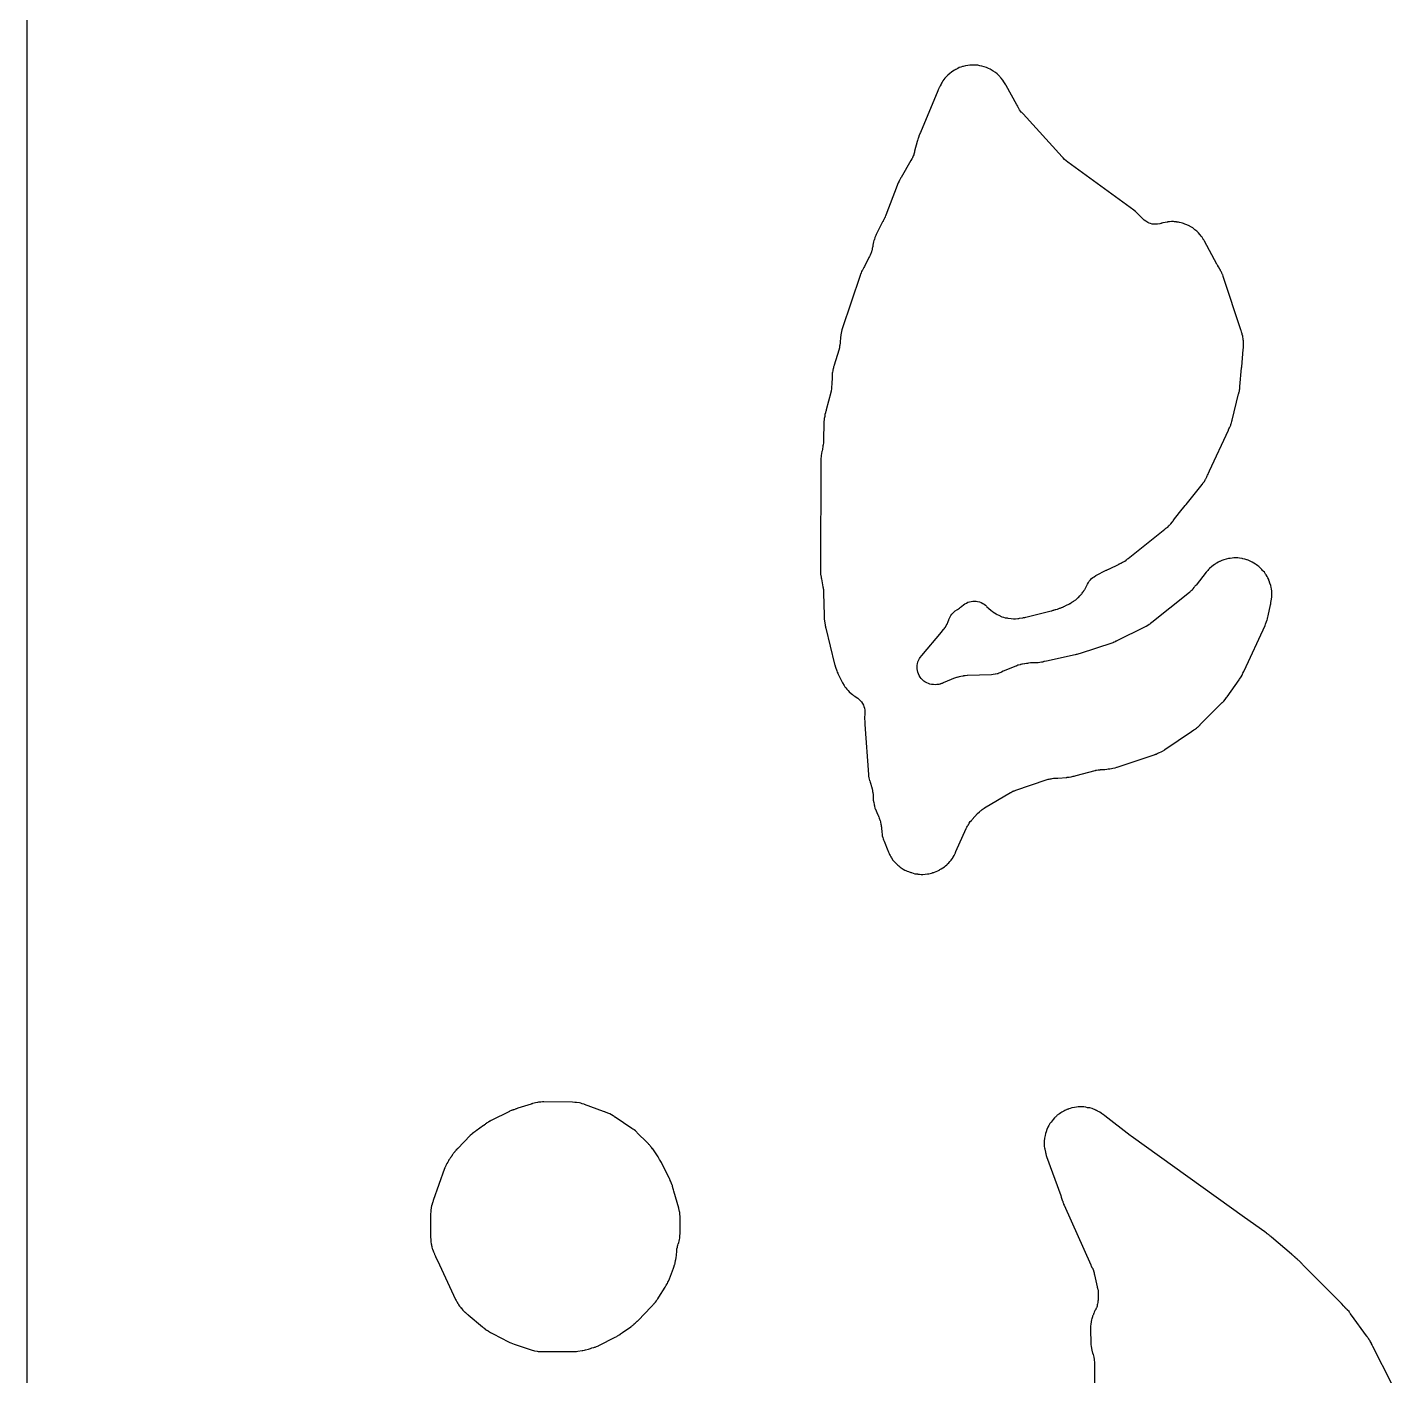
# Model space of a CAD drawing. Header units: millimetres. Extents: x 0 to 300, y 0 to 300.
# Drawn here: x -0.1 to 93.1, y 72.2 to 164.2 of the extents above; entities that cross this region are included whole.
import ezdxf

# ---------------------------------------------------------------- set-up
doc = ezdxf.new("R2010")
doc.units = ezdxf.units.MM
doc.layers.add('CUT', color=7, linetype='CONTINUOUS')

msp = doc.modelspace()

# ---------------------------------------------------------------- linework, layer by layer
at = {"layer": 'CUT'}
for points in [[(-0.08, 1.15), (-0.08, 298.84)], [(93.07, 71.65), (91.78, 74.2), (91.78, 74.21), (91.74, 74.3), (91.73, 74.31), (91.7, 74.38), (91.69, 74.4), (91.68, 74.42), (91.67, 74.44), (91.63, 74.51), (91.61, 74.54), (91.61, 74.55), (91.59, 74.58), (91.55, 74.64), (91.54, 74.65), (91.53, 74.66), (91.53, 74.67), (91.52, 74.69), (91.51, 74.7), (91.49, 74.73), (91.48, 74.74), (91.48, 74.75), (91.47, 74.77), (91.44, 74.81), (91.42, 74.83), (91.41, 74.85), (91.4, 74.85), (91.4, 74.86), (91.39, 74.87), (91.38, 74.89), (91.37, 74.9), (91.36, 74.92), (90.32, 76.34), (90.31, 76.36), (90.31, 76.37), (90.3, 76.37), (90.26, 76.43), (90.26, 76.44), (90.24, 76.46), (90.21, 76.5), (90.19, 76.53), (90.16, 76.58), (90.06, 76.69), (90.04, 76.71), (90.03, 76.72), (90.01, 76.74), (89.97, 76.77), (89.96, 76.78), (89.95, 76.79), (89.92, 76.82), (89.91, 76.83), (89.88, 76.87), (89.87, 76.88), (89.84, 76.91), (89.81, 76.96), (89.65, 77.14), (89.6, 77.19), (86.99, 79.79), (86.95, 79.84), (86.93, 79.86), (86.92, 79.87), (86.91, 79.89), (86.87, 79.93), (86.85, 79.95), (86.83, 79.97), (86.83, 79.98), (86.74, 80.06), (86.69, 80.1), (86.67, 80.12), (86.65, 80.13), (86.65, 80.14), (86.64, 80.14), (86.63, 80.16), (86.61, 80.17), (86.59, 80.19), (86.57, 80.2), (86.56, 80.21), (86.55, 80.22), (86.54, 80.23), (86.53, 80.24), (86.52, 80.24), (86.49, 80.27), (86.47, 80.29), (86.45, 80.31), (86.44, 80.32), (86.41, 80.35), (86.4, 80.35), (86.38, 80.37), (86.37, 80.38), (86.35, 80.4), (86.33, 80.42), (86.32, 80.42), (86.31, 80.43), (86.28, 80.46), (86.27, 80.47), (86.24, 80.49), (86.22, 80.51), (84.87, 81.66), (84.85, 81.68), (84.84, 81.69), (84.83, 81.7), (84.78, 81.74), (84.74, 81.78), (84.71, 81.8), (84.65, 81.85), (84.62, 81.87), (84.58, 81.9), (84.57, 81.9), (84.55, 81.92), (84.53, 81.94), (84.52, 81.94), (84.41, 82.02), (84.4, 82.03), (83.02, 83.01), (75.28, 88.56), (75.25, 88.58), (75.22, 88.6), (73.49, 89.95), (73.37, 90.03), (73.35, 90.05), (73.34, 90.05), (73.34, 90.06), (73.33, 90.06), (73.32, 90.06), (73.27, 90.1), (73.26, 90.11), (73.23, 90.13), (73.15, 90.19), (73.1, 90.22), (72.99, 90.27), (72.98, 90.28), (72.97, 90.28), (72.92, 90.31), (72.91, 90.31), (72.89, 90.32), (72.87, 90.33), (72.86, 90.33), (72.85, 90.34), (72.83, 90.35), (72.67, 90.42), (72.61, 90.44), (72.47, 90.48), (72.42, 90.49), (72.37, 90.49), (72.34, 90.5), (72.3, 90.5), (72.18, 90.53), (72.05, 90.55), (71.93, 90.56), (71.78, 90.56), (71.66, 90.55), (71.56, 90.54), (71.41, 90.52), (71.24, 90.48), (71.11, 90.44), (71.02, 90.41), (71, 90.4), (70.98, 90.39), (70.97, 90.39), (70.96, 90.39), (70.91, 90.37), (70.9, 90.37), (70.86, 90.35), (70.8, 90.33), (70.79, 90.32), (70.75, 90.3), (70.68, 90.27), (70.54, 90.19), (70.47, 90.15), (70.38, 90.09), (70.31, 90.04), (70.27, 90), (70.24, 89.98), (70.21, 89.96), (70.18, 89.93), (70.13, 89.88), (70.09, 89.85), (70.05, 89.81), (69.95, 89.69), (69.82, 89.52), (69.79, 89.49), (69.74, 89.42), (69.66, 89.29), (69.59, 89.16), (69.53, 89.01), (69.47, 88.85), (69.43, 88.73), (69.4, 88.61), (69.37, 88.41), (69.37, 88.39), (69.35, 88.24), (69.34, 88.08), (69.34, 87.97), (69.35, 87.86), (69.36, 87.75), (69.38, 87.7), (69.39, 87.64), (69.4, 87.61), (69.41, 87.58), (69.43, 87.46), (69.44, 87.43), (69.45, 87.38), (69.46, 87.35), (69.46, 87.34), (69.46, 87.32), (69.47, 87.29), (69.48, 87.25), (69.49, 87.22), (69.5, 87.19), (69.51, 87.16), (70.47, 84.51), (70.51, 84.39), (70.51, 84.38), (70.51, 84.37), (70.52, 84.34), (70.53, 84.3), (70.54, 84.27), (70.56, 84.24), (70.57, 84.21), (70.58, 84.19), (70.58, 84.18), (70.58, 84.17), (70.59, 84.15), (70.61, 84.11), (70.61, 84.09), (70.62, 84.06), (70.66, 83.96), (70.67, 83.92), (70.71, 83.84), (72.52, 79.78), (72.53, 79.75), (72.55, 79.7), (72.6, 79.6), (72.63, 79.57), (72.63, 79.56), (72.64, 79.54), (72.65, 79.54), (72.65, 79.53), (72.66, 79.52), (72.66, 79.51), (72.66, 79.5), (72.67, 79.49), (72.68, 79.44), (72.69, 79.43), (72.69, 79.42), (72.7, 79.41), (72.7, 79.4), (72.7, 79.39), (72.71, 79.37), (72.71, 79.36), (72.73, 79.3), (72.73, 79.28), (72.74, 79.27), (72.75, 79.25), (72.75, 79.23), (72.75, 79.22), (72.76, 79.17), (72.77, 79.1), (72.97, 78.28), (72.97, 78.26), (72.98, 78.19), (72.99, 78.14), (73, 78.11), (73.02, 78.06), (73.02, 78.05), (73.02, 78.04), (73.02, 78.03), (73.02, 77.99), (73.02, 77.91), (73.02, 77.87), (73.03, 77.64), (73.03, 77.52), (73.02, 77.39), (73.02, 77.37), (73.02, 77.36), (73.02, 77.35), (73.01, 77.31), (73.01, 77.25), (73.01, 77.22), (73.01, 77.21), (73.01, 77.2), (72.99, 77.11), (72.97, 77.04), (72.97, 77.03), (72.97, 77.02), (72.97, 77), (72.96, 76.98), (72.95, 76.94), (72.94, 76.91), (72.93, 76.89), (72.91, 76.85), (72.89, 76.81), (72.89, 76.8), (72.88, 76.79), (72.87, 76.76), (72.87, 76.75), (72.86, 76.74), (72.86, 76.73), (72.84, 76.7), (72.81, 76.65), (72.81, 76.64), (72.76, 76.54), (72.73, 76.45), (72.72, 76.44), (72.71, 76.41), (72.71, 76.4), (72.7, 76.39), (72.68, 76.33), (72.67, 76.32), (72.65, 76.26), (72.64, 76.23), (72.64, 76.22), (72.64, 76.21), (72.64, 76.2), (72.63, 76.19), (72.61, 76.14), (72.6, 76.11), (72.57, 76.01), (72.55, 75.91), (72.52, 75.71), (72.51, 75.62), (72.51, 75.53), (72.51, 75.37), (72.51, 75.34), (72.51, 75.3), (72.51, 75.28), (72.51, 75.24), (72.51, 75.23), (72.51, 75.22), (72.51, 75.2), (72.51, 74.98), (72.52, 74.81), (72.52, 74.79), (72.53, 74.5), (72.53, 74.47), (72.53, 74.45), (72.54, 74.33), (72.55, 74.21), (72.56, 74.19), (72.57, 74.09), (72.58, 74.06), (72.6, 73.95), (72.63, 73.84), (72.64, 73.78), (72.65, 73.75), (72.66, 73.73), (72.66, 73.72), (72.67, 73.69), (72.68, 73.67), (72.68, 73.66), (72.73, 73.48), (72.76, 73.32), (72.76, 73.27), (72.77, 73.13), (72.77, 73.11), (72.77, 73.1), (72.77, 73.08), (72.79, 71.37)]]:
    msp.add_lwpolyline(points, dxfattribs=at)
for points in [[(54.12, 126.66), (54.13, 126.6), (54.24, 126.05), (54.26, 125.97), (54.26, 125.92), (54.27, 125.88), (54.27, 125.85), (54.28, 125.72), (54.28, 125.67), (54.28, 125.64), (54.28, 125.61), (54.32, 124.12), (54.32, 124.04), (54.33, 123.94), (54.33, 123.93), (54.33, 123.92), (54.33, 123.83), (54.35, 123.73), (54.4, 123.43), (54.4, 123.39), (54.41, 123.37), (54.42, 123.29), (54.43, 123.22), (55.03, 120.77), (55.04, 120.77), (55.05, 120.73), (55.1, 120.57), (55.1, 120.56), (55.18, 120.32), (55.22, 120.23), (55.25, 120.16), (55.28, 120.09), (55.53, 119.59), (55.58, 119.5), (55.69, 119.32), (55.69, 119.31), (55.74, 119.23), (55.8, 119.15), (55.87, 119.07), (55.96, 118.97), (56.03, 118.89), (56.17, 118.76), (56.25, 118.7), (56.32, 118.64), (56.38, 118.6), (56.42, 118.58), (56.51, 118.52), (56.63, 118.44), (56.74, 118.34), (56.81, 118.27), (56.88, 118.19), (56.94, 118.09), (57.01, 117.96), (57.04, 117.87), (57.07, 117.76), (57.1, 117.64), (57.11, 117.54), (57.11, 117.47), (57.11, 117.46), (57.1, 117.4), (57.09, 117.32), (57.08, 117.17), (57.08, 117.09), (57.08, 117.03), (57.09, 116.86), (57.09, 116.75), (57.09, 116.66), (57.35, 113.25), (57.36, 113.24), (57.36, 113.23), (57.36, 113.22), (57.36, 113.12), (57.38, 113.02), (57.4, 112.91), (57.42, 112.84), (57.43, 112.8), (57.46, 112.71), (57.51, 112.58), (57.54, 112.47), (57.56, 112.41), (57.6, 112.27), (57.62, 112.15), (57.63, 112.09), (57.63, 112.06), (57.64, 112.03), (57.65, 111.96), (57.66, 111.92), (57.66, 111.85), (57.66, 111.72), (57.67, 111.62), (57.67, 111.6), (57.68, 111.49), (57.71, 111.33), (57.74, 111.2), (57.74, 111.17), (57.76, 111.1), (57.76, 111.07), (57.79, 110.95), (57.8, 110.92), (57.87, 110.76), (57.88, 110.74), (57.9, 110.69), (57.91, 110.68), (57.92, 110.65), (57.99, 110.49), (58.01, 110.44), (58.02, 110.43), (58.03, 110.41), (58.04, 110.38), (58.04, 110.37), (58.06, 110.34), (58.08, 110.26), (58.11, 110.19), (58.13, 110.14), (58.13, 110.13), (58.14, 110.09), (58.17, 110.01), (58.17, 109.99), (58.19, 109.86), (58.21, 109.78), (58.21, 109.76), (58.22, 109.75), (58.22, 109.74), (58.22, 109.7), (58.23, 109.66), (58.24, 109.53), (58.24, 109.51), (58.25, 109.39), (58.26, 109.29), (58.28, 109.18), (58.28, 109.17), (58.29, 109.12), (58.29, 109.11), (58.29, 109.08), (58.29, 109.06), (58.32, 108.95), (58.36, 108.84), (58.38, 108.79), (58.4, 108.74), (58.4, 108.73), (58.42, 108.68), (58.66, 108.06), (58.69, 108), (58.71, 107.94), (58.73, 107.9), (58.76, 107.84), (58.79, 107.78), (58.83, 107.7), (58.87, 107.62), (58.92, 107.54), (59.02, 107.4), (59.08, 107.33), (59.13, 107.27), (59.24, 107.16), (59.36, 107.05), (59.41, 107), (59.52, 106.91), (59.64, 106.82), (59.72, 106.77), (59.82, 106.72), (59.9, 106.68), (59.99, 106.64), (60.08, 106.61), (60.24, 106.56), (60.29, 106.54), (60.4, 106.5), (60.52, 106.47), (60.69, 106.45), (60.71, 106.44), (60.83, 106.43), (60.95, 106.42), (61.06, 106.42), (61.23, 106.43), (61.37, 106.45), (61.47, 106.47), (61.64, 106.51), (61.72, 106.53), (61.74, 106.54), (61.81, 106.56), (61.85, 106.57), (61.86, 106.57), (61.97, 106.61), (62.08, 106.66), (62.18, 106.72), (62.19, 106.73), (62.21, 106.74), (62.22, 106.75), (62.3, 106.79), (62.43, 106.87), (62.53, 106.94), (62.61, 107), (62.69, 107.07), (62.73, 107.11), (62.83, 107.21), (62.91, 107.31), (62.94, 107.34), (62.96, 107.36), (62.99, 107.4), (63.03, 107.46), (63.06, 107.49), (63.12, 107.58), (63.13, 107.6), (63.14, 107.61), (63.16, 107.65), (63.2, 107.72), (63.26, 107.84), (63.28, 107.89), (63.29, 107.91), (63.3, 107.93), (63.32, 107.97), (63.32, 107.98), (64.02, 109.55), (64.02, 109.56), (64.04, 109.59), (64.06, 109.64), (64.11, 109.71), (64.14, 109.76), (64.17, 109.81), (64.18, 109.84), (64.19, 109.86), (64.22, 109.92), (64.3, 110.02), (64.38, 110.11), (64.4, 110.13), (64.43, 110.16), (64.8, 110.57), (64.93, 110.69), (64.99, 110.75), (65, 110.75), (65.04, 110.78), (65.11, 110.85), (65.25, 110.95), (65.26, 110.95), (65.28, 110.96), (67.05, 112.01), (67.06, 112.01), (67.13, 112.06), (67.14, 112.06), (67.17, 112.08), (67.21, 112.1), (67.25, 112.11), (67.26, 112.11), (67.28, 112.12), (67.3, 112.13), (67.31, 112.13), (67.41, 112.17), (69.49, 112.88), (69.61, 112.92), (69.68, 112.93), (69.75, 112.94), (69.81, 112.95), (69.88, 112.97), (69.9, 112.97), (69.99, 112.98), (70, 112.98), (70.09, 112.98), (70.18, 112.99), (70.28, 112.99), (70.88, 113.04), (70.89, 113.05), (70.9, 113.05), (70.92, 113.05), (71, 113.06), (71.04, 113.06), (71.18, 113.09), (71.32, 113.12), (71.33, 113.12), (71.4, 113.13), (71.45, 113.14), (71.52, 113.16), (72.82, 113.52), (72.84, 113.52), (72.86, 113.53), (72.87, 113.53), (72.91, 113.54), (73.04, 113.56), (73.16, 113.56), (73.2, 113.57), (73.22, 113.57), (73.26, 113.57), (73.41, 113.58), (73.49, 113.59), (73.63, 113.61), (73.71, 113.62), (73.72, 113.62), (73.73, 113.62), (73.82, 113.62), (73.93, 113.64), (74.03, 113.66), (74.18, 113.7), (74.3, 113.74), (74.32, 113.75), (74.33, 113.75), (76.86, 114.59), (76.91, 114.61), (76.93, 114.62), (76.99, 114.63), (77.06, 114.67), (77.11, 114.69), (77.15, 114.71), (77.16, 114.71), (77.18, 114.72), (77.22, 114.73), (77.33, 114.78), (77.43, 114.84), (77.57, 114.93), (77.59, 114.95), (79.41, 116.18), (79.57, 116.28), (79.61, 116.31), (79.65, 116.33), (79.68, 116.35), (79.75, 116.41), (79.77, 116.42), (79.82, 116.46), (79.84, 116.48), (79.86, 116.5), (79.9, 116.54), (79.93, 116.56), (79.95, 116.58), (79.98, 116.61), (80, 116.63), (80, 116.64), (81.49, 118.15), (81.51, 118.16), (81.59, 118.23), (81.6, 118.24), (81.69, 118.35), (81.8, 118.49), (81.84, 118.54), (82.65, 119.7), (82.68, 119.74), (82.79, 119.91), (82.85, 120.02), (82.88, 120.08), (82.89, 120.1), (82.89, 120.11), (82.91, 120.16), (82.97, 120.26), (83, 120.32), (84.42, 123.41), (84.46, 123.51), (84.52, 123.68), (84.53, 123.7), (84.54, 123.72), (84.54, 123.73), (84.55, 123.75), (84.56, 123.78), (84.58, 123.87), (84.6, 123.93), (84.61, 123.98), (84.63, 124.06), (84.79, 124.81), (84.81, 124.89), (84.82, 124.96), (84.82, 124.98), (84.86, 125.21), (84.87, 125.23), (84.88, 125.35), (84.89, 125.47), (84.89, 125.59), (84.88, 125.76), (84.86, 125.9), (84.84, 126), (84.81, 126.13), (84.76, 126.29), (84.7, 126.45), (84.69, 126.48), (84.67, 126.55), (84.62, 126.66), (84.56, 126.75), (84.49, 126.86), (84.48, 126.89), (84.47, 126.89), (84.46, 126.92), (84.38, 127.04), (84.3, 127.12), (84.28, 127.15), (84.26, 127.17), (84.21, 127.22), (84.14, 127.3), (84, 127.43), (83.92, 127.49), (83.85, 127.55), (83.79, 127.59), (83.76, 127.6), (83.65, 127.67), (83.55, 127.73), (83.41, 127.8), (83.32, 127.84), (83.27, 127.86), (83.2, 127.89), (83.17, 127.9), (83.04, 127.93), (82.9, 127.96), (82.85, 127.97), (82.67, 128), (82.57, 128.02), (82.47, 128.02), (82.3, 128.02), (82.17, 128.01), (82.05, 127.99), (81.92, 127.97), (81.77, 127.94), (81.61, 127.89), (81.47, 127.84), (81.37, 127.8), (81.33, 127.78), (81.32, 127.77), (81.27, 127.75), (81.22, 127.73), (81.13, 127.67), (81.07, 127.63), (81.02, 127.6), (80.97, 127.57), (80.89, 127.51), (80.87, 127.5), (80.78, 127.43), (80.64, 127.3), (80.57, 127.23), (80.51, 127.16), (80.5, 127.15), (80.47, 127.12), (80.41, 127.05), (79.71, 126.17), (79.67, 126.13), (79.64, 126.09), (79.61, 126.05), (79.59, 126.02), (79.57, 126), (79.5, 125.9), (79.44, 125.83), (79.43, 125.81), (79.42, 125.8), (79.41, 125.8), (79.39, 125.78), (79.34, 125.74), (79.3, 125.7), (79.29, 125.69), (79.15, 125.57), (76.7, 123.61), (76.61, 123.55), (76.55, 123.51), (76.52, 123.48), (76.51, 123.48), (76.42, 123.41), (76.3, 123.34), (76.28, 123.33), (76.2, 123.3), (74.3, 122.36), (74.29, 122.35), (74.27, 122.34), (74.24, 122.33), (74.19, 122.31), (74.18, 122.3), (74.13, 122.28), (74.1, 122.26), (74.07, 122.25), (74.06, 122.25), (74.02, 122.23), (73.96, 122.21), (71.79, 121.49), (71.72, 121.47), (71.64, 121.45), (71.58, 121.43), (71.52, 121.42), (71.46, 121.41), (69.51, 120.98), (69.5, 120.98), (69.33, 120.94), (69.31, 120.93), (69.27, 120.92), (69.22, 120.91), (69.19, 120.91), (69.16, 120.9), (69.04, 120.88), (68.93, 120.87), (68.41, 120.85), (68.28, 120.84), (68.21, 120.82), (68.14, 120.81), (68.13, 120.81), (68.03, 120.8), (68.01, 120.8), (68, 120.8), (67.87, 120.78), (67.81, 120.76), (67.75, 120.75), (67.73, 120.74), (67.72, 120.74), (67.71, 120.73), (67.6, 120.71), (67.55, 120.69), (67.47, 120.66), (67.42, 120.64), (67.41, 120.64), (66.54, 120.28), (66.43, 120.23), (66.38, 120.2), (66.25, 120.15), (66.2, 120.13), (66.17, 120.12), (66.15, 120.11), (66.13, 120.11), (66.02, 120.09), (66, 120.08), (65.87, 120.06), (65.74, 120.05), (64.1, 119.99), (64.08, 119.99), (63.96, 119.98), (63.9, 119.97), (63.84, 119.97), (63.81, 119.96), (63.79, 119.96), (63.65, 119.93), (63.53, 119.9), (63.47, 119.88), (63.45, 119.88), (63.39, 119.86), (63.37, 119.85), (63.36, 119.85), (63.35, 119.85), (63.23, 119.81), (63.16, 119.78), (62.55, 119.53), (62.49, 119.51), (62.47, 119.5), (62.44, 119.49), (62.4, 119.47), (62.38, 119.46), (62.34, 119.45), (62.33, 119.44), (62.28, 119.43), (62.26, 119.42), (62.24, 119.41), (62.23, 119.41), (62.15, 119.39), (62.01, 119.37), (61.9, 119.36), (61.78, 119.37), (61.64, 119.38), (61.54, 119.41), (61.44, 119.44), (61.33, 119.49), (61.2, 119.56), (61.12, 119.62), (61.04, 119.7), (60.94, 119.8), (60.88, 119.89), (60.81, 120), (60.76, 120.11), (60.72, 120.22), (60.69, 120.33), (60.68, 120.44), (60.67, 120.58), (60.68, 120.69), (60.69, 120.8), (60.72, 120.92), (60.77, 121.03), (60.83, 121.15), (60.88, 121.23), (60.98, 121.36), (62.34, 122.96), (62.39, 123.02), (62.47, 123.13), (62.49, 123.15), (62.51, 123.18), (62.56, 123.24), (62.6, 123.3), (62.66, 123.4), (62.71, 123.5), (62.79, 123.69), (62.83, 123.79), (62.84, 123.82), (62.9, 123.96), (62.97, 124.08), (63.04, 124.18), (63.1, 124.25), (63.12, 124.27), (63.13, 124.28), (63.19, 124.34), (63.27, 124.4), (63.42, 124.49), (63.44, 124.5), (63.47, 124.52), (63.5, 124.54), (63.57, 124.59), (63.64, 124.65), (63.7, 124.7), (63.72, 124.72), (63.84, 124.82), (63.92, 124.88), (64.04, 124.94), (64.14, 124.99), (64.24, 125.02), (64.35, 125.05), (64.47, 125.06), (64.6, 125.07), (64.7, 125.06), (64.8, 125.05), (64.92, 125.02), (65.04, 124.97), (65.15, 124.92), (65.24, 124.86), (65.34, 124.8), (65.41, 124.73), (65.44, 124.69), (65.55, 124.59), (65.72, 124.44), (65.79, 124.38), (65.83, 124.35), (65.95, 124.27), (66.07, 124.2), (66.14, 124.16), (66.24, 124.11), (66.35, 124.06), (66.36, 124.05), (66.45, 124.01), (66.57, 123.97), (66.69, 123.94), (66.73, 123.93), (66.78, 123.92), (66.81, 123.92), (66.86, 123.91), (67.09, 123.88), (67.25, 123.87), (67.38, 123.87), (67.55, 123.88), (67.62, 123.89), (67.66, 123.9), (67.86, 123.94), (67.88, 123.94), (67.89, 123.94), (67.93, 123.95), (67.98, 123.95), (68.03, 123.96), (68.08, 123.97), (69.83, 124.4), (69.83, 124.41), (69.87, 124.42), (69.95, 124.45), (70.01, 124.46), (70.03, 124.47), (70.04, 124.47), (70.11, 124.49), (70.15, 124.5), (70.26, 124.53), (70.4, 124.58), (70.42, 124.59), (70.44, 124.6), (70.53, 124.63), (70.54, 124.64), (70.63, 124.67), (70.65, 124.68), (70.69, 124.7), (70.76, 124.73), (70.78, 124.74), (70.92, 124.81), (70.98, 124.84), (71.02, 124.86), (71.09, 124.9), (71.13, 124.92), (71.15, 124.94), (71.21, 124.97), (71.24, 124.99), (71.28, 125.02), (71.35, 125.06), (71.5, 125.17), (71.57, 125.23), (71.64, 125.29), (71.68, 125.33), (71.78, 125.43), (71.86, 125.53), (71.89, 125.56), (71.91, 125.58), (71.94, 125.62), (71.98, 125.68), (72.01, 125.71), (72.02, 125.73), (72.06, 125.79), (72.07, 125.8), (72.1, 125.84), (72.11, 125.87), (72.16, 125.96), (72.27, 126.18), (72.29, 126.23), (72.36, 126.35), (72.42, 126.44), (72.5, 126.53), (72.58, 126.61), (72.66, 126.68), (72.75, 126.74), (72.88, 126.81), (73.57, 127.18), (73.58, 127.18), (73.61, 127.19), (73.62, 127.2), (73.63, 127.2), (73.65, 127.21), (73.74, 127.25), (73.75, 127.26), (73.8, 127.28), (73.81, 127.28), (74.41, 127.58), (74.47, 127.61), (74.5, 127.62), (74.51, 127.63), (74.53, 127.64), (74.58, 127.67), (74.59, 127.67), (74.6, 127.67), (74.62, 127.68), (74.7, 127.72), (74.71, 127.73), (74.81, 127.78), (74.84, 127.8), (74.93, 127.87), (74.94, 127.88), (74.96, 127.89), (74.98, 127.91), (75.03, 127.95), (75.04, 127.95), (75.07, 127.98), (75.08, 127.99), (77.57, 129.98), (77.63, 130.02), (77.66, 130.04), (77.68, 130.06), (77.7, 130.07), (77.78, 130.13), (77.85, 130.2), (77.87, 130.23), (77.91, 130.27), (77.92, 130.28), (77.98, 130.34), (77.98, 130.35), (78.09, 130.47), (78.1, 130.49), (78.11, 130.5), (78.14, 130.53), (78.14, 130.54), (78.16, 130.56), (78.17, 130.57), (78.18, 130.58), (78.18, 130.59), (78.59, 131.11), (78.98, 131.6), (78.99, 131.61), (79.03, 131.66), (80.12, 133.03), (80.12, 133.04), (80.15, 133.06), (80.16, 133.08), (80.18, 133.11), (80.18, 133.12), (80.2, 133.13), (80.2, 133.14), (80.28, 133.24), (80.34, 133.35), (80.36, 133.39), (80.36, 133.4), (80.37, 133.41), (80.45, 133.56), (80.48, 133.63), (80.49, 133.66), (80.5, 133.67), (80.53, 133.73), (80.53, 133.74), (80.54, 133.75), (80.55, 133.76), (80.55, 133.77), (80.56, 133.8), (80.64, 133.97), (81.92, 136.74), (81.93, 136.77), (81.96, 136.84), (81.99, 136.89), (82, 136.91), (82.01, 136.92), (82.02, 136.94), (82.08, 137.09), (82.09, 137.12), (82.09, 137.13), (82.11, 137.19), (82.13, 137.25), (82.16, 137.34), (82.16, 137.35), (82.16, 137.37), (82.17, 137.4), (82.17, 137.42), (82.62, 139.21), (82.62, 139.22), (82.63, 139.23), (82.63, 139.24), (82.63, 139.25), (82.63, 139.26), (82.64, 139.27), (82.64, 139.28), (82.64, 139.29), (82.64, 139.3), (82.65, 139.33), (82.65, 139.34), (82.65, 139.35), (82.66, 139.36), (82.67, 139.41), (82.67, 139.43), (82.67, 139.44), (82.67, 139.45), (82.68, 139.46), (82.68, 139.48), (82.68, 139.49), (82.69, 139.55), (82.69, 139.56), (82.69, 139.57), (82.7, 139.59), (82.71, 139.67), (82.71, 139.7), (82.71, 139.72), (82.82, 140.99), (82.83, 141.07), (82.94, 142.24), (82.95, 142.35), (82.95, 142.42), (82.95, 142.43), (82.96, 142.59), (82.96, 142.65), (82.96, 142.68), (82.95, 142.83), (82.94, 142.9), (82.93, 142.97), (82.91, 143.1), (82.9, 143.16), (82.87, 143.27), (82.85, 143.35), (82.84, 143.36), (82.84, 143.37), (82.84, 143.38), (82.83, 143.39), (82.82, 143.43), (82.82, 143.45), (82.79, 143.54), (82.78, 143.58), (81.59, 147.16), (81.58, 147.17), (81.58, 147.18), (81.58, 147.19), (81.57, 147.2), (81.56, 147.23), (81.56, 147.24), (81.53, 147.35), (81.52, 147.36), (81.48, 147.45), (81.47, 147.47), (81.42, 147.57), (81.41, 147.59), (81.4, 147.6), (81.39, 147.62), (81.39, 147.63), (81.39, 147.64), (81.38, 147.65), (81.37, 147.66), (81.36, 147.69), (81.35, 147.7), (81.34, 147.72), (81.34, 147.73), (81.33, 147.73), (81.33, 147.74), (81.32, 147.75), (81.3, 147.79), (81.3, 147.8), (81.28, 147.83), (81.27, 147.84), (81.25, 147.87), (81.24, 147.89), (81.2, 147.95), (81.19, 147.97), (81.19, 147.98), (81.18, 147.99), (81.16, 148.02), (81.15, 148.03), (81.12, 148.08), (80.28, 149.64), (80.24, 149.72), (80.23, 149.74), (80.18, 149.83), (80.13, 149.91), (80.06, 149.99), (79.99, 150.07), (79.98, 150.09), (79.88, 150.2), (79.77, 150.31), (79.64, 150.41), (79.57, 150.47), (79.49, 150.54), (79.41, 150.59), (79.32, 150.64), (79.28, 150.66), (79.25, 150.68), (79.08, 150.76), (78.95, 150.81), (78.85, 150.84), (78.79, 150.86), (78.69, 150.9), (78.58, 150.92), (78.51, 150.93), (78.48, 150.94), (78.45, 150.94), (78.41, 150.94), (78.38, 150.95), (78.36, 150.95), (78.32, 150.96), (78.25, 150.96), (78.17, 150.97), (78.13, 150.97), (78.03, 150.97), (77.91, 150.96), (77.79, 150.95), (77.79, 150.94), (77.74, 150.94), (77.61, 150.92), (77.44, 150.88), (77.38, 150.86), (77.36, 150.86), (77.33, 150.85), (77.3, 150.84), (77.23, 150.82), (77.09, 150.8), (76.98, 150.79), (76.86, 150.8), (76.72, 150.81), (76.6, 150.84), (76.52, 150.87), (76.41, 150.92), (76.28, 151), (76.18, 151.07), (76.07, 151.16), (75.8, 151.44), (75.79, 151.45), (75.76, 151.48), (75.7, 151.55), (75.69, 151.56), (75.58, 151.66), (75.49, 151.73), (75.46, 151.75), (70.95, 155.04), (70.74, 155.22), (70.64, 155.32), (70.59, 155.37), (70.58, 155.39), (67.9, 158.32), (67.88, 158.35), (67.86, 158.37), (67.84, 158.39), (67.82, 158.41), (67.81, 158.42), (67.8, 158.43), (67.73, 158.51), (67.67, 158.6), (67.61, 158.69), (67.58, 158.74), (67.57, 158.76), (67.54, 158.85), (67.48, 158.95), (66.74, 160.26), (66.72, 160.31), (66.67, 160.38), (66.59, 160.51), (66.51, 160.63), (66.4, 160.76), (66.38, 160.79), (66.34, 160.83), (66.31, 160.87), (66.27, 160.92), (66.23, 160.96), (66.23, 160.97), (66.13, 161.06), (66.03, 161.14), (65.87, 161.25), (65.73, 161.33), (65.65, 161.37), (65.55, 161.42), (65.41, 161.48), (65.24, 161.54), (65.09, 161.58), (64.95, 161.61), (64.81, 161.64), (64.7, 161.65), (64.69, 161.65), (64.57, 161.66), (64.47, 161.66), (64.39, 161.66), (64.26, 161.65), (64.14, 161.63), (64, 161.6), (63.97, 161.6), (63.81, 161.56), (63.78, 161.56), (63.76, 161.55), (63.66, 161.52), (63.55, 161.48), (63.44, 161.43), (63.32, 161.36), (63.3, 161.35), (63.28, 161.34), (63.26, 161.33), (63.21, 161.31), (63.11, 161.25), (63.01, 161.18), (62.91, 161.09), (62.9, 161.08), (62.77, 160.97), (62.75, 160.95), (62.72, 160.92), (62.57, 160.76), (62.5, 160.67), (62.43, 160.58), (62.43, 160.57), (62.41, 160.54), (62.38, 160.48), (62.34, 160.43), (62.3, 160.35), (62.24, 160.24), (62.21, 160.18), (62.19, 160.15), (62.17, 160.1), (62.16, 160.08), (62.15, 160.05), (62.14, 160.02), (62.11, 159.96), (62.08, 159.9), (60.89, 157.06), (60.86, 156.98), (60.85, 156.95), (60.84, 156.93), (60.84, 156.92), (60.82, 156.88), (60.76, 156.71), (60.74, 156.65), (60.72, 156.59), (60.7, 156.5), (60.68, 156.44), (60.49, 155.77), (60.48, 155.71), (60.44, 155.57), (60.44, 155.54), (60.41, 155.46), (60.36, 155.33), (60.35, 155.32), (60.33, 155.28), (60.31, 155.25), (60.25, 155.14), (59.57, 153.98), (59.54, 153.94), (59.53, 153.91), (59.48, 153.83), (59.47, 153.81), (59.44, 153.74), (59.43, 153.73), (59.41, 153.69), (59.37, 153.61), (59.36, 153.57), (59.35, 153.55), (59.34, 153.53), (59.33, 153.49), (59.31, 153.45), (59.3, 153.43), (58.54, 151.42), (58.53, 151.4), (58.52, 151.38), (58.49, 151.3), (58.48, 151.29), (58.48, 151.28), (58.47, 151.26), (58.46, 151.24), (58.44, 151.2), (58.43, 151.17), (58.42, 151.14), (58.41, 151.13), (58.4, 151.11), (58.35, 151.02), (58.32, 150.96), (58.31, 150.95), (58.29, 150.91), (58.27, 150.87), (58.27, 150.86), (57.92, 150.18), (57.9, 150.14), (57.88, 150.09), (57.85, 150.03), (57.83, 149.99), (57.79, 149.88), (57.75, 149.75), (57.74, 149.73), (57.72, 149.69), (57.69, 149.59), (57.66, 149.48), (57.65, 149.37), (57.64, 149.31), (57.64, 149.27), (57.64, 149.26), (57.63, 149.23), (57.63, 149.21), (57.61, 149.16), (57.6, 149.11), (57.6, 149.09), (57.57, 148.98), (57.56, 148.94), (57.56, 148.93), (57.56, 148.91), (57.55, 148.9), (57.55, 148.89), (57.54, 148.87), (57.54, 148.86), (57.53, 148.84), (57.53, 148.82), (57.51, 148.79), (57.49, 148.74), (57.47, 148.69), (57.44, 148.63), (57.42, 148.6), (57.38, 148.52), (57.08, 147.92), (57.03, 147.84), (56.98, 147.75), (56.96, 147.71), (56.93, 147.66), (56.93, 147.65), (56.92, 147.63), (56.88, 147.57), (56.84, 147.47), (56.81, 147.37), (56.79, 147.32), (56.78, 147.29), (55.56, 143.65), (55.54, 143.59), (55.48, 143.37), (55.46, 143.25), (55.45, 143.19), (55.43, 143.09), (55.43, 143.02), (55.43, 142.99), (55.43, 142.95), (55.42, 142.87), (55.42, 142.84), (55.41, 142.77), (55.41, 142.74), (55.41, 142.63), (55.4, 142.59), (55.39, 142.52), (55.38, 142.49), (55.38, 142.46), (55.37, 142.35), (55.33, 142.2), (55, 141.18), (55, 141.16), (54.98, 141.1), (54.97, 141.06), (54.97, 141.04), (54.96, 141.02), (54.95, 140.98), (54.94, 140.95), (54.92, 140.84), (54.91, 140.82), (54.91, 140.79), (54.89, 140.7), (54.88, 140.64), (54.86, 140.54), (54.86, 140.44), (54.86, 140.36), (54.84, 139.88), (54.84, 139.87), (54.83, 139.7), (54.83, 139.63), (54.82, 139.6), (54.82, 139.55), (54.79, 139.43), (54.79, 139.38), (54.78, 139.36), (54.78, 139.33), (54.78, 139.31), (54.47, 138.12), (54.46, 138.08), (54.44, 138.02), (54.42, 137.96), (54.41, 137.92), (54.38, 137.81), (54.38, 137.78), (54.37, 137.75), (54.37, 137.7), (54.36, 137.66), (54.35, 137.63), (54.34, 137.57), (54.33, 137.55), (54.32, 137.44), (54.31, 137.33), (54.31, 137.28), (54.28, 136.04), (54.28, 136.03), (54.28, 136), (54.27, 135.86), (54.26, 135.75), (54.26, 135.74), (54.24, 135.66), (54.24, 135.63), (54.24, 135.61), (54.23, 135.57), (54.21, 135.49), (54.21, 135.47), (54.21, 135.46), (54.2, 135.43), (54.18, 135.34), (54.17, 135.28), (54.17, 135.27), (54.15, 135.18), (54.15, 135.16), (54.12, 134.99), (54.11, 134.91), (54.1, 134.82), (54.09, 134.69), (54.09, 134.68), (54.07, 127.17), (54.07, 127.09), (54.07, 127), (54.08, 126.9), (54.11, 126.71)], [(27.47, 81.35), (27.47, 81.34), (27.47, 81.32), (27.49, 81.24), (27.49, 81.21), (27.51, 81.13), (27.52, 81.08), (27.53, 81.05), (27.54, 80.99), (27.57, 80.88), (27.59, 80.84), (27.61, 80.77), (27.62, 80.75), (27.64, 80.7), (27.65, 80.68), (27.66, 80.67), (27.66, 80.65), (27.7, 80.56), (27.72, 80.52), (27.73, 80.49), (27.74, 80.46), (27.76, 80.41), (27.79, 80.35), (28.06, 79.77), (29.16, 77.41), (29.2, 77.33), (29.25, 77.25), (29.26, 77.24), (29.27, 77.23), (29.28, 77.21), (29.29, 77.18), (29.3, 77.16), (29.35, 77.08), (29.37, 77.04), (29.43, 76.96), (29.45, 76.93), (29.5, 76.88), (29.5, 76.87), (29.51, 76.86), (29.52, 76.85), (29.53, 76.84), (29.58, 76.76), (29.66, 76.67), (29.72, 76.62), (29.78, 76.56), (29.79, 76.55), (29.81, 76.54), (29.85, 76.5), (29.87, 76.48), (29.91, 76.45), (29.96, 76.41), (29.99, 76.38), (30.03, 76.35), (30.99, 75.54), (31.01, 75.53), (31.02, 75.52), (31.04, 75.5), (31.06, 75.49), (31.06, 75.48), (31.08, 75.47), (31.09, 75.47), (31.1, 75.45), (31.15, 75.42), (31.16, 75.41), (31.19, 75.38), (31.24, 75.34), (31.26, 75.33), (31.28, 75.32), (31.29, 75.31), (31.33, 75.29), (31.37, 75.27), (31.39, 75.26), (31.4, 75.25), (31.41, 75.24), (31.54, 75.16), (31.55, 75.15), (31.68, 75.08), (31.72, 75.06), (32.78, 74.51), (32.86, 74.48), (32.93, 74.45), (33.05, 74.4), (33.16, 74.37), (34.26, 73.99), (34.33, 73.97), (34.55, 73.91), (34.72, 73.88), (34.8, 73.87), (34.85, 73.86), (34.97, 73.85), (35.07, 73.85), (37.2, 73.85), (37.3, 73.86), (37.31, 73.86), (37.32, 73.86), (37.41, 73.86), (37.51, 73.88), (37.81, 73.93), (37.83, 73.93), (37.85, 73.93), (37.93, 73.95), (37.95, 73.95), (38.04, 73.97), (38.23, 74.02), (38.3, 74.04), (38.38, 74.07), (38.47, 74.1), (38.59, 74.13), (38.65, 74.15), (38.68, 74.16), (38.79, 74.2), (38.91, 74.25), (38.93, 74.27), (38.99, 74.3), (39.02, 74.32), (39.96, 74.79), (40.06, 74.83), (40.16, 74.89), (40.2, 74.92), (40.22, 74.93), (40.26, 74.95), (40.29, 74.97), (40.35, 75), (40.38, 75.02), (40.39, 75.03), (40.41, 75.04), (40.42, 75.05), (40.43, 75.06), (40.47, 75.09), (40.49, 75.11), (40.5, 75.12), (40.51, 75.12), (40.53, 75.14), (40.56, 75.16), (41.13, 75.55), (41.14, 75.56), (41.16, 75.57), (41.17, 75.58), (41.22, 75.62), (41.26, 75.65), (41.3, 75.69), (41.32, 75.71), (41.35, 75.73), (41.36, 75.74), (41.42, 75.79), (41.49, 75.86), (41.52, 75.88), (41.54, 75.9), (41.56, 75.92), (41.58, 75.94), (41.61, 75.97), (41.62, 75.98), (42.52, 76.9), (42.59, 76.98), (42.62, 77.02), (42.63, 77.03), (42.66, 77.07), (42.72, 77.13), (42.73, 77.14), (42.75, 77.16), (42.8, 77.22), (42.87, 77.31), (42.92, 77.4), (42.93, 77.41), (42.97, 77.46), (43.04, 77.56), (43.47, 78.25), (43.52, 78.33), (43.52, 78.34), (43.53, 78.36), (43.54, 78.38), (43.6, 78.48), (43.62, 78.51), (43.66, 78.59), (43.69, 78.65), (43.76, 78.81), (43.76, 78.82), (44.04, 79.55), (44.07, 79.62), (44.11, 79.77), (44.12, 79.79), (44.15, 79.92), (44.18, 80.06), (44.2, 80.13), (44.22, 80.25), (44.22, 80.26), (44.23, 80.29), (44.24, 80.39), (44.25, 80.52), (44.26, 80.62), (44.26, 80.73), (44.26, 80.77), (44.27, 80.85), (44.27, 80.86), (44.3, 80.99), (44.32, 81.05), (44.34, 81.11), (44.36, 81.2), (44.37, 81.22), (44.39, 81.29), (44.42, 81.39), (44.45, 81.5), (44.46, 81.6), (44.48, 81.76), (44.48, 81.78), (44.5, 81.88), (44.5, 81.98), (44.5, 82.02), (44.5, 82.03), (44.49, 82.93), (44.49, 82.99), (44.49, 83.1), (44.48, 83.21), (44.47, 83.27), (44.46, 83.31), (44.46, 83.34), (44.45, 83.42), (44.42, 83.53), (44.41, 83.58), (44.4, 83.6), (44.39, 83.64), (44.06, 84.8), (44.06, 84.81), (44.04, 84.9), (44, 85.03), (44, 85.05), (43.98, 85.11), (43.97, 85.15), (43.96, 85.17), (43.96, 85.18), (43.95, 85.21), (43.91, 85.32), (43.9, 85.33), (43.88, 85.39), (43.86, 85.44), (43.85, 85.45), (43.82, 85.54), (43.81, 85.56), (43.79, 85.6), (43.76, 85.67), (43.75, 85.69), (43.75, 85.7), (43.21, 86.75), (43.17, 86.82), (43.16, 86.83), (43.15, 86.86), (43.14, 86.87), (43.09, 86.97), (43.08, 86.97), (42.98, 87.15), (42.94, 87.21), (42.62, 87.68), (42.61, 87.69), (42.55, 87.77), (42.53, 87.79), (42.5, 87.82), (42.49, 87.84), (42.48, 87.85), (42.46, 87.87), (42.45, 87.89), (42.44, 87.9), (42.42, 87.92), (42.39, 87.96), (42.36, 87.99), (42.32, 88.04), (42.27, 88.09), (42.22, 88.15), (41.59, 88.77), (41.56, 88.79), (41.53, 88.82), (41.53, 88.83), (41.44, 88.91), (41.35, 88.98), (41.32, 89), (41.27, 89.03), (41.2, 89.07), (40.05, 89.85), (40.04, 89.86), (39.99, 89.9), (39.92, 89.95), (39.8, 90.02), (39.68, 90.08), (39.56, 90.13), (39.52, 90.14), (39.44, 90.17), (39.4, 90.19), (39.37, 90.2), (39.34, 90.21), (39.25, 90.24), (37.97, 90.71), (37.93, 90.73), (37.81, 90.77), (37.71, 90.8), (37.61, 90.82), (37.41, 90.85), (37.38, 90.85), (37.3, 90.86), (37.15, 90.87), (37.14, 90.87), (35.18, 90.89), (35.1, 90.89), (34.99, 90.88), (34.98, 90.88), (34.92, 90.88), (34.83, 90.87), (34.75, 90.86), (34.61, 90.83), (34.53, 90.81), (34.44, 90.79), (34.42, 90.78), (34.38, 90.77), (34.35, 90.76), (34.32, 90.75), (33.41, 90.46), (33.32, 90.43), (33.27, 90.41), (33.25, 90.4), (33.13, 90.36), (33.1, 90.35), (33.06, 90.33), (33.05, 90.33), (33.03, 90.32), (33.02, 90.32), (32.98, 90.3), (32.96, 90.3), (32.85, 90.25), (32.83, 90.24), (32.8, 90.22), (31.63, 89.65), (31.59, 89.62), (31.51, 89.58), (31.5, 89.57), (31.4, 89.52), (31.3, 89.46), (31.28, 89.44), (31.27, 89.44), (31.26, 89.43), (31.2, 89.39), (31.17, 89.36), (31.13, 89.33), (31.12, 89.32), (31.11, 89.31), (31.1, 89.3), (31.09, 89.29), (31.07, 89.28), (30.56, 88.92), (30.51, 88.89), (30.48, 88.86), (30.41, 88.81), (30.31, 88.73), (30.26, 88.69), (30.15, 88.59), (29.31, 87.72), (29.3, 87.72), (29.24, 87.66), (29.2, 87.61), (29.18, 87.59), (29.15, 87.56), (29.11, 87.51), (29.1, 87.49), (29.04, 87.41), (29.02, 87.39), (29, 87.36), (28.96, 87.3), (28.93, 87.26), (28.92, 87.24), (28.88, 87.19), (28.87, 87.17), (28.84, 87.13), (28.83, 87.11), (28.82, 87.1), (28.76, 87.01), (28.71, 86.93), (28.67, 86.87), (28.63, 86.79), (28.62, 86.78), (28.57, 86.69), (28.5, 86.55), (28.49, 86.53), (28.45, 86.44), (28.43, 86.41), (28.42, 86.36), (28.41, 86.34), (27.64, 84.17), (27.64, 84.16), (27.63, 84.12), (27.61, 84.08), (27.6, 84.05), (27.6, 84.04), (27.59, 84.02), (27.59, 84.01), (27.59, 84), (27.56, 83.93), (27.55, 83.91), (27.52, 83.8), (27.5, 83.69), (27.5, 83.67), (27.49, 83.63), (27.49, 83.61), (27.49, 83.6), (27.48, 83.55), (27.47, 83.5), (27.47, 83.47), (27.47, 83.44), (27.46, 83.43), (27.46, 83.42), (27.46, 83.41), (27.46, 83.39), (27.46, 83.38), (27.46, 83.37), (27.45, 83.28), (27.45, 83.21), (27.45, 83.16), (27.45, 83.14), (27.45, 81.62), (27.46, 81.57), (27.46, 81.53), (27.46, 81.52), (27.46, 81.49), (27.46, 81.46), (27.47, 81.4)]]:
    msp.add_lwpolyline(points, close=True, dxfattribs=at)

doc.saveas('drawing.dxf')
